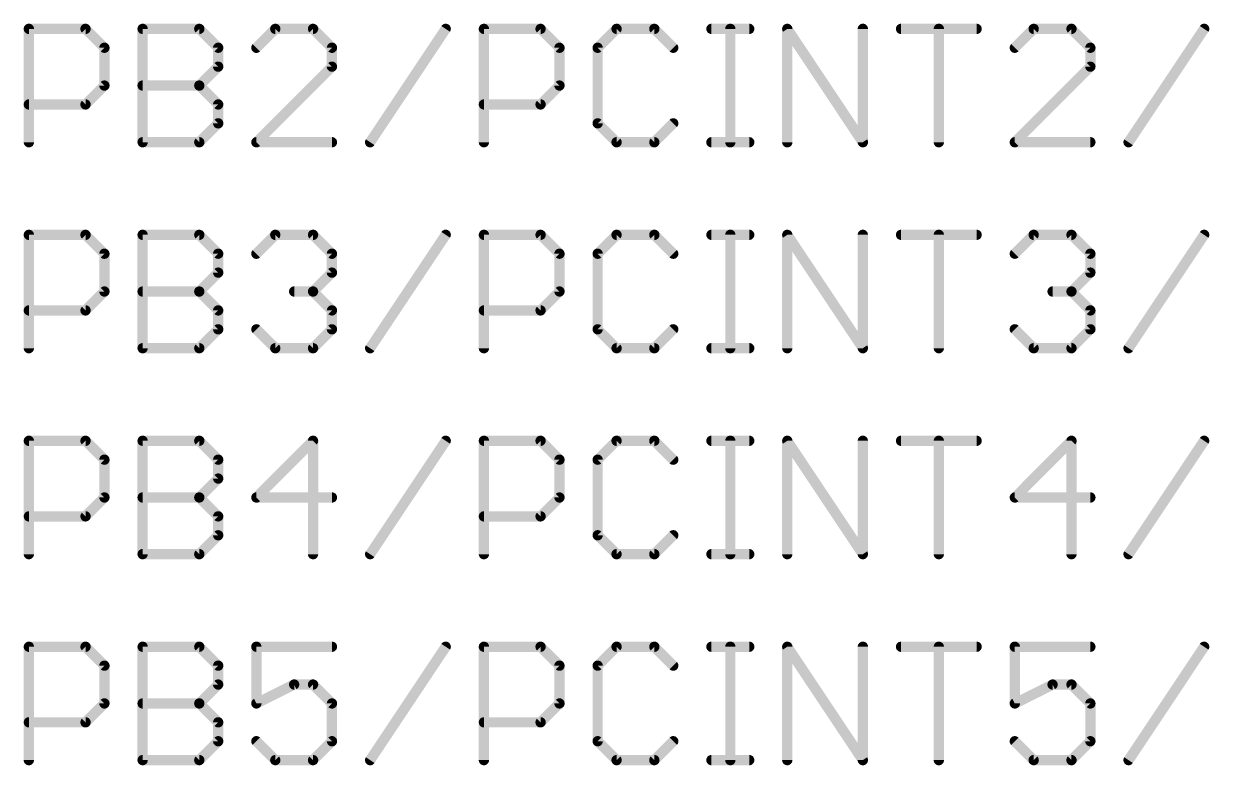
# Model space of a CAD drawing. Extents: x -18 to 94, y 13 to 106.
# Drawn here: x 53.14 to 67.76, y 52.58 to 61.72 of the extents above; entities that cross this region are included whole.
import ezdxf

# ---------------------------------------------------------------- set-up
doc = ezdxf.new("R2010")
doc.units = 0
doc.layers.add('95', color=251, linetype='CONTINUOUS')

msp = doc.modelspace()

# ---------------------------------------------------------------- linework, layer by layer
at = {"layer": '95', "const_width": 0.127}
for points in [[(53.2003, 60.2615), (53.2003, 61.6597)], [(53.2003, 61.6597), (53.8994, 61.6597)], [(53.8994, 61.6597), (54.1324, 61.4267)], [(54.6036, 60.2615), (54.6036, 61.6597)], [(54.6036, 61.6597), (55.3027, 61.6597)], [(55.3027, 61.6597), (55.5357, 61.4267)], [(56.2399, 61.6597), (56.0069, 61.4267)], [(56.706, 61.6597), (56.2399, 61.6597)], [(56.939, 61.4267), (56.706, 61.6597)], [(57.4101, 60.2615), (58.3423, 61.6597)], [(58.8134, 60.2615), (58.8134, 61.6597)], [(58.8134, 61.6597), (59.5125, 61.6597)], [(59.5125, 61.6597), (59.7455, 61.4267)], [(60.4497, 61.6597), (60.2167, 61.4267)], [(60.9158, 61.6597), (60.4497, 61.6597)], [(61.1488, 61.4267), (60.9158, 61.6597)], [(61.62, 61.6597), (62.086, 61.6597)], [(61.853, 60.2615), (61.853, 61.6597)], [(62.5555, 60.2615), (62.5555, 61.6597)], [(62.5555, 61.6597), (63.4876, 60.2615)], [(63.4876, 60.2615), (63.4876, 61.6597)], [(63.9588, 61.6597), (64.8909, 61.6597)], [(64.4248, 60.2615), (64.4248, 61.6597)], [(65.5951, 61.6597), (65.362, 61.4267)], [(66.0611, 61.6597), (65.5951, 61.6597)], [(66.2942, 61.4267), (66.0611, 61.6597)], [(66.7653, 60.2615), (67.6975, 61.6597)], [(54.1324, 61.4267), (54.1324, 60.9606)], [(55.5357, 61.4267), (55.5357, 61.1936)], [(56.939, 61.1936), (56.939, 61.4267)], [(59.7455, 61.4267), (59.7455, 60.9606)], [(60.2167, 61.4267), (60.2167, 60.4945)], [(66.2942, 61.1936), (66.2942, 61.4267)], [(55.5357, 61.1936), (55.3027, 60.9606)], [(56.0069, 60.2615), (56.939, 61.1936)], [(65.362, 60.2615), (66.2942, 61.1936)], [(54.1324, 60.9606), (53.8994, 60.7276)], [(54.6036, 60.9606), (55.3027, 60.9606)], [(55.3027, 60.9606), (55.5357, 60.7276)], [(59.7455, 60.9606), (59.5125, 60.7276)], [(53.8994, 60.7276), (53.2003, 60.7276)], [(55.5357, 60.7276), (55.5357, 60.4945)], [(59.5125, 60.7276), (58.8134, 60.7276)], [(55.5357, 60.4945), (55.3027, 60.2615)], [(60.2167, 60.4945), (60.4497, 60.2615)], [(60.9158, 60.2615), (61.1488, 60.4945)], [(55.3027, 60.2615), (54.6036, 60.2615)], [(56.939, 60.2615), (56.0069, 60.2615)], [(60.4497, 60.2615), (60.9158, 60.2615)], [(61.62, 60.2615), (62.086, 60.2615)], [(66.2942, 60.2615), (65.362, 60.2615)], [(53.2003, 57.7215), (53.2003, 59.1197)], [(53.2003, 59.1197), (53.8994, 59.1197)], [(53.8994, 59.1197), (54.1324, 58.8867)], [(54.6036, 57.7215), (54.6036, 59.1197)], [(54.6036, 59.1197), (55.3027, 59.1197)], [(55.3027, 59.1197), (55.5357, 58.8867)], [(56.0069, 58.8867), (56.2399, 59.1197)], [(56.2399, 59.1197), (56.706, 59.1197)], [(56.706, 59.1197), (56.939, 58.8867)], [(57.4101, 57.7215), (58.3423, 59.1197)], [(58.8134, 57.7215), (58.8134, 59.1197)], [(58.8134, 59.1197), (59.5125, 59.1197)], [(59.5125, 59.1197), (59.7455, 58.8867)], [(60.4497, 59.1197), (60.2167, 58.8867)], [(60.9158, 59.1197), (60.4497, 59.1197)], [(61.1488, 58.8867), (60.9158, 59.1197)], [(61.62, 59.1197), (62.086, 59.1197)], [(61.853, 57.7215), (61.853, 59.1197)], [(62.5555, 57.7215), (62.5555, 59.1197)], [(62.5555, 59.1197), (63.4876, 57.7215)], [(63.4876, 57.7215), (63.4876, 59.1197)], [(63.9588, 59.1197), (64.8909, 59.1197)], [(64.4248, 57.7215), (64.4248, 59.1197)], [(65.362, 58.8867), (65.5951, 59.1197)], [(65.5951, 59.1197), (66.0611, 59.1197)], [(66.0611, 59.1197), (66.2942, 58.8867)], [(66.7653, 57.7215), (67.6975, 59.1197)], [(54.1324, 58.8867), (54.1324, 58.4206)], [(55.5357, 58.8867), (55.5357, 58.6536)], [(56.939, 58.8867), (56.939, 58.6536)], [(59.7455, 58.8867), (59.7455, 58.4206)], [(60.2167, 58.8867), (60.2167, 57.9545)], [(66.2942, 58.8867), (66.2942, 58.6536)], [(55.5357, 58.6536), (55.3027, 58.4206)], [(56.939, 58.6536), (56.706, 58.4206)], [(66.2942, 58.6536), (66.0611, 58.4206)], [(54.1324, 58.4206), (53.8994, 58.1876)], [(54.6036, 58.4206), (55.3027, 58.4206)], [(55.3027, 58.4206), (55.5357, 58.1876)], [(56.706, 58.4206), (56.4729, 58.4206)], [(56.706, 58.4206), (56.939, 58.1876)], [(59.7455, 58.4206), (59.5125, 58.1876)], [(66.0611, 58.4206), (65.8281, 58.4206)], [(66.0611, 58.4206), (66.2942, 58.1876)], [(53.8994, 58.1876), (53.2003, 58.1876)], [(55.5357, 58.1876), (55.5357, 57.9545)], [(56.939, 58.1876), (56.939, 57.9545)], [(59.5125, 58.1876), (58.8134, 58.1876)], [(66.2942, 58.1876), (66.2942, 57.9545)], [(55.5357, 57.9545), (55.3027, 57.7215)], [(56.2399, 57.7215), (56.0069, 57.9545)], [(56.939, 57.9545), (56.706, 57.7215)], [(60.2167, 57.9545), (60.4497, 57.7215)], [(60.9158, 57.7215), (61.1488, 57.9545)], [(65.5951, 57.7215), (65.362, 57.9545)], [(66.2942, 57.9545), (66.0611, 57.7215)], [(55.3027, 57.7215), (54.6036, 57.7215)], [(56.706, 57.7215), (56.2399, 57.7215)], [(60.4497, 57.7215), (60.9158, 57.7215)], [(61.62, 57.7215), (62.086, 57.7215)], [(66.0611, 57.7215), (65.5951, 57.7215)], [(53.2003, 55.1815), (53.2003, 56.5797)], [(53.2003, 56.5797), (53.8994, 56.5797)], [(53.8994, 56.5797), (54.1324, 56.3467)], [(54.6036, 55.1815), (54.6036, 56.5797)], [(54.6036, 56.5797), (55.3027, 56.5797)], [(55.3027, 56.5797), (55.5357, 56.3467)], [(56.706, 56.5797), (56.0069, 55.8806)], [(56.706, 55.1815), (56.706, 56.5797)], [(57.4101, 55.1815), (58.3423, 56.5797)], [(58.8134, 55.1815), (58.8134, 56.5797)], [(58.8134, 56.5797), (59.5125, 56.5797)], [(59.5125, 56.5797), (59.7455, 56.3467)], [(60.4497, 56.5797), (60.2167, 56.3467)], [(60.9158, 56.5797), (60.4497, 56.5797)], [(61.1488, 56.3467), (60.9158, 56.5797)], [(61.62, 56.5797), (62.086, 56.5797)], [(61.853, 55.1815), (61.853, 56.5797)], [(62.5555, 55.1815), (62.5555, 56.5797)], [(62.5555, 56.5797), (63.4876, 55.1815)], [(63.4876, 55.1815), (63.4876, 56.5797)], [(63.9588, 56.5797), (64.8909, 56.5797)], [(64.4248, 55.1815), (64.4248, 56.5797)], [(66.0611, 56.5797), (65.362, 55.8806)], [(66.0611, 55.1815), (66.0611, 56.5797)], [(66.7653, 55.1815), (67.6975, 56.5797)], [(54.1324, 56.3467), (54.1324, 55.8806)], [(55.5357, 56.3467), (55.5357, 56.1136)], [(59.7455, 56.3467), (59.7455, 55.8806)], [(60.2167, 56.3467), (60.2167, 55.4145)], [(55.5357, 56.1136), (55.3027, 55.8806)], [(54.1324, 55.8806), (53.8994, 55.6476)], [(54.6036, 55.8806), (55.3027, 55.8806)], [(55.3027, 55.8806), (55.5357, 55.6476)], [(56.0069, 55.8806), (56.939, 55.8806)], [(59.7455, 55.8806), (59.5125, 55.6476)], [(65.362, 55.8806), (66.2942, 55.8806)], [(53.8994, 55.6476), (53.2003, 55.6476)], [(55.5357, 55.6476), (55.5357, 55.4145)], [(59.5125, 55.6476), (58.8134, 55.6476)], [(55.5357, 55.4145), (55.3027, 55.1815)], [(60.2167, 55.4145), (60.4497, 55.1815)], [(60.9158, 55.1815), (61.1488, 55.4145)], [(55.3027, 55.1815), (54.6036, 55.1815)], [(60.4497, 55.1815), (60.9158, 55.1815)], [(61.62, 55.1815), (62.086, 55.1815)], [(53.2003, 52.6415), (53.2003, 54.0397)], [(53.2003, 54.0397), (53.8994, 54.0397)], [(53.8994, 54.0397), (54.1324, 53.8067)], [(54.6036, 52.6415), (54.6036, 54.0397)], [(54.6036, 54.0397), (55.3027, 54.0397)], [(55.3027, 54.0397), (55.5357, 53.8067)], [(56.939, 54.0397), (56.0069, 54.0397)], [(56.0069, 54.0397), (56.0069, 53.3406)], [(57.4101, 52.6415), (58.3423, 54.0397)], [(58.8134, 52.6415), (58.8134, 54.0397)], [(58.8134, 54.0397), (59.5125, 54.0397)], [(59.5125, 54.0397), (59.7455, 53.8067)], [(60.4497, 54.0397), (60.2167, 53.8067)], [(60.9158, 54.0397), (60.4497, 54.0397)], [(61.1488, 53.8067), (60.9158, 54.0397)], [(61.62, 54.0397), (62.086, 54.0397)], [(61.853, 52.6415), (61.853, 54.0397)], [(62.5555, 52.6415), (62.5555, 54.0397)], [(62.5555, 54.0397), (63.4876, 52.6415)], [(63.4876, 52.6415), (63.4876, 54.0397)], [(63.9588, 54.0397), (64.8909, 54.0397)], [(64.4248, 52.6415), (64.4248, 54.0397)], [(66.2942, 54.0397), (65.362, 54.0397)], [(65.362, 54.0397), (65.362, 53.3406)], [(66.7653, 52.6415), (67.6975, 54.0397)], [(54.1324, 53.8067), (54.1324, 53.3406)], [(55.5357, 53.8067), (55.5357, 53.5736)], [(59.7455, 53.8067), (59.7455, 53.3406)], [(60.2167, 53.8067), (60.2167, 52.8745)], [(55.5357, 53.5736), (55.3027, 53.3406)], [(56.0069, 53.3406), (56.4729, 53.5736)], [(56.4729, 53.5736), (56.706, 53.5736)], [(56.706, 53.5736), (56.939, 53.3406)], [(65.362, 53.3406), (65.8281, 53.5736)], [(65.8281, 53.5736), (66.0611, 53.5736)], [(66.0611, 53.5736), (66.2942, 53.3406)], [(54.1324, 53.3406), (53.8994, 53.1076)], [(54.6036, 53.3406), (55.3027, 53.3406)], [(55.3027, 53.3406), (55.5357, 53.1076)], [(56.939, 53.3406), (56.939, 52.8745)], [(59.7455, 53.3406), (59.5125, 53.1076)], [(66.2942, 53.3406), (66.2942, 52.8745)], [(53.8994, 53.1076), (53.2003, 53.1076)], [(55.5357, 53.1076), (55.5357, 52.8745)], [(59.5125, 53.1076), (58.8134, 53.1076)], [(55.5357, 52.8745), (55.3027, 52.6415)], [(56.2399, 52.6415), (56.0069, 52.8745)], [(56.939, 52.8745), (56.706, 52.6415)], [(60.2167, 52.8745), (60.4497, 52.6415)], [(60.9158, 52.6415), (61.1488, 52.8745)], [(65.5951, 52.6415), (65.362, 52.8745)], [(66.2942, 52.8745), (66.0611, 52.6415)], [(55.3027, 52.6415), (54.6036, 52.6415)], [(56.706, 52.6415), (56.2399, 52.6415)], [(60.4497, 52.6415), (60.9158, 52.6415)], [(61.62, 52.6415), (62.086, 52.6415)], [(66.0611, 52.6415), (65.5951, 52.6415)]]:
    msp.add_lwpolyline(points, dxfattribs=at)
at = {"layer": '95', "const_width": 0.0635}
for points in [[(53.2321, 61.6597, 1), (53.1686, 61.6597)], [(53.2003, 61.6914, 1), (53.2003, 61.6279)], [(53.9218, 61.6821, 1), (53.8769, 61.6372)], [(53.8994, 61.6279, 1), (53.8994, 61.6914)], [(54.6353, 61.6597, 1), (54.5718, 61.6597)], [(54.6036, 61.6914, 1), (54.6036, 61.6279)], [(55.3251, 61.6821, 1), (55.2802, 61.6372)], [(55.3027, 61.6279, 1), (55.3027, 61.6914)], [(56.2399, 61.6914, 1), (56.2399, 61.6279)], [(56.2623, 61.6372, 1), (56.2174, 61.6821)], [(56.7284, 61.6821, 1), (56.6835, 61.6372)], [(56.706, 61.6279, 1), (56.706, 61.6914)], [(58.3687, 61.6421, 1), (58.3158, 61.6773)], [(58.8452, 61.6597, 1), (58.7817, 61.6597)], [(58.8134, 61.6914, 1), (58.8134, 61.6279)], [(59.535, 61.6821, 1), (59.4901, 61.6372)], [(59.5125, 61.6279, 1), (59.5125, 61.6914)], [(60.4497, 61.6914, 1), (60.4497, 61.6279)], [(60.4722, 61.6372, 1), (60.4273, 61.6821)], [(60.9382, 61.6821, 1), (60.8933, 61.6372)], [(60.9158, 61.6279, 1), (60.9158, 61.6914)], [(61.62, 61.6914, 1), (61.62, 61.6279)], [(61.8848, 61.6597, 1), (61.8212, 61.6597)], [(62.086, 61.6279, 1), (62.086, 61.6914)], [(62.5872, 61.6597, 1), (62.5237, 61.6597)], [(62.5819, 61.6773, 1), (62.5291, 61.6421)], [(63.5194, 61.6597, 1), (63.4559, 61.6597)], [(63.9588, 61.6914, 1), (63.9588, 61.6279)], [(64.4566, 61.6597, 1), (64.3931, 61.6597)], [(64.8909, 61.6279, 1), (64.8909, 61.6914)], [(65.5951, 61.6914, 1), (65.5951, 61.6279)], [(65.6175, 61.6372, 1), (65.5726, 61.6821)], [(66.0836, 61.6821, 1), (66.0387, 61.6372)], [(66.0611, 61.6279, 1), (66.0611, 61.6914)], [(67.7239, 61.6421, 1), (67.671, 61.6773)], [(54.1642, 61.4267, 1), (54.1007, 61.4267)], [(54.11, 61.4042, 1), (54.1549, 61.4491)], [(55.5675, 61.4267, 1), (55.504, 61.4267)], [(55.5133, 61.4042, 1), (55.5582, 61.4491)], [(55.9844, 61.4491, 1), (56.0293, 61.4042)], [(56.9707, 61.4267, 1), (56.9072, 61.4267)], [(56.9165, 61.4042, 1), (56.9614, 61.4491)], [(59.7773, 61.4267, 1), (59.7138, 61.4267)], [(59.7231, 61.4042, 1), (59.768, 61.4491)], [(60.2484, 61.4267, 1), (60.1849, 61.4267)], [(60.1942, 61.4491, 1), (60.2391, 61.4042)], [(61.1264, 61.4042, 1), (61.1713, 61.4491)], [(65.3396, 61.4491, 1), (65.3845, 61.4042)], [(66.3259, 61.4267, 1), (66.2624, 61.4267)], [(66.2717, 61.4042, 1), (66.3166, 61.4491)], [(55.504, 61.1936, 1), (55.5675, 61.1936)], [(55.5582, 61.1712, 1), (55.5133, 61.2161)], [(56.9072, 61.1936, 1), (56.9707, 61.1936)], [(56.9614, 61.1712, 1), (56.9165, 61.2161)], [(66.2624, 61.1936, 1), (66.3259, 61.1936)], [(66.3166, 61.1712, 1), (66.2717, 61.2161)], [(54.1007, 60.9606, 1), (54.1642, 60.9606)], [(54.1549, 60.9381, 1), (54.11, 60.983)], [(54.6036, 60.9923, 1), (54.6036, 60.9288)], [(55.3251, 60.983, 1), (55.2802, 60.9381)], [(55.2802, 60.983, 1), (55.3251, 60.9381)], [(55.3027, 60.9288, 1), (55.3027, 60.9923)], [(59.7138, 60.9606, 1), (59.7773, 60.9606)], [(59.768, 60.9381, 1), (59.7231, 60.983)], [(53.2003, 60.7593, 1), (53.2003, 60.6958)], [(53.8769, 60.75, 1), (53.9218, 60.7051)], [(53.8994, 60.6958, 1), (53.8994, 60.7593)], [(55.5675, 60.7276, 1), (55.504, 60.7276)], [(55.5133, 60.7051, 1), (55.5582, 60.75)], [(58.8134, 60.7593, 1), (58.8134, 60.6958)], [(59.4901, 60.75, 1), (59.535, 60.7051)], [(59.5125, 60.6958, 1), (59.5125, 60.7593)], [(55.5582, 60.4721, 1), (55.5133, 60.517)], [(60.2391, 60.517, 1), (60.1942, 60.4721)], [(61.1713, 60.4721, 1), (61.1264, 60.517)], [(55.504, 60.4945, 1), (55.5675, 60.4945)], [(60.1849, 60.4945, 1), (60.2484, 60.4945)], [(53.1686, 60.2615, 1), (53.2321, 60.2615)], [(54.5718, 60.2615, 1), (54.6353, 60.2615)], [(54.6036, 60.2933, 1), (54.6036, 60.2298)], [(55.2802, 60.284, 1), (55.3251, 60.239)], [(55.3027, 60.2298, 1), (55.3027, 60.2933)], [(55.9844, 60.284, 1), (56.0293, 60.239)], [(56.0069, 60.2933, 1), (56.0069, 60.2298)], [(56.939, 60.2298, 1), (56.939, 60.2933)], [(57.3837, 60.2791, 1), (57.4366, 60.2439)], [(58.7817, 60.2615, 1), (58.8452, 60.2615)], [(60.4497, 60.2933, 1), (60.4497, 60.2298)], [(60.4273, 60.239, 1), (60.4722, 60.284)], [(60.8933, 60.284, 1), (60.9382, 60.239)], [(60.9158, 60.2298, 1), (60.9158, 60.2933)], [(61.62, 60.2933, 1), (61.62, 60.2298)], [(61.8212, 60.2615, 1), (61.8848, 60.2615)], [(62.086, 60.2298, 1), (62.086, 60.2933)], [(62.5237, 60.2615, 1), (62.5872, 60.2615)], [(63.4559, 60.2615, 1), (63.5194, 60.2615)], [(63.4612, 60.2439, 1), (63.514, 60.2791)], [(64.3931, 60.2615, 1), (64.4566, 60.2615)], [(65.362, 60.2933, 1), (65.362, 60.2298)], [(65.3396, 60.284, 1), (65.3845, 60.239)], [(66.2942, 60.2298, 1), (66.2942, 60.2933)], [(66.7389, 60.2791, 1), (66.7917, 60.2439)], [(53.2321, 59.1197, 1), (53.1686, 59.1197)], [(53.2003, 59.1514, 1), (53.2003, 59.0879)], [(53.9218, 59.1421, 1), (53.8769, 59.0972)], [(53.8994, 59.0879, 1), (53.8994, 59.1514)], [(54.6353, 59.1197, 1), (54.5718, 59.1197)], [(54.6036, 59.1514, 1), (54.6036, 59.0879)], [(55.3251, 59.1421, 1), (55.2802, 59.0972)], [(55.3027, 59.0879, 1), (55.3027, 59.1514)], [(56.2399, 59.1514, 1), (56.2399, 59.0879)], [(56.2623, 59.0972, 1), (56.2174, 59.1421)], [(56.7284, 59.1421, 1), (56.6835, 59.0972)], [(56.706, 59.0879, 1), (56.706, 59.1514)], [(58.3687, 59.1021, 1), (58.3158, 59.1373)], [(58.8452, 59.1197, 1), (58.7817, 59.1197)], [(58.8134, 59.1514, 1), (58.8134, 59.0879)], [(59.535, 59.1421, 1), (59.4901, 59.0972)], [(59.5125, 59.0879, 1), (59.5125, 59.1514)], [(60.4497, 59.1514, 1), (60.4497, 59.0879)], [(60.4722, 59.0972, 1), (60.4273, 59.1421)], [(60.9382, 59.1421, 1), (60.8933, 59.0972)], [(60.9158, 59.0879, 1), (60.9158, 59.1514)], [(61.62, 59.1514, 1), (61.62, 59.0879)], [(61.8848, 59.1197, 1), (61.8212, 59.1197)], [(62.086, 59.0879, 1), (62.086, 59.1514)], [(62.5872, 59.1197, 1), (62.5237, 59.1197)], [(62.5819, 59.1373, 1), (62.5291, 59.1021)], [(63.5194, 59.1197, 1), (63.4559, 59.1197)], [(63.9588, 59.1514, 1), (63.9588, 59.0879)], [(64.4566, 59.1197, 1), (64.3931, 59.1197)], [(64.8909, 59.0879, 1), (64.8909, 59.1514)], [(65.5951, 59.1514, 1), (65.5951, 59.0879)], [(65.6175, 59.0972, 1), (65.5726, 59.1421)], [(66.0836, 59.1421, 1), (66.0387, 59.0972)], [(66.0611, 59.0879, 1), (66.0611, 59.1514)], [(67.7239, 59.1021, 1), (67.671, 59.1373)], [(54.1642, 58.8867, 1), (54.1007, 58.8867)], [(54.11, 58.8642, 1), (54.1549, 58.9091)], [(55.5675, 58.8867, 1), (55.504, 58.8867)], [(55.5133, 58.8642, 1), (55.5582, 58.9091)], [(55.9844, 58.9091, 1), (56.0293, 58.8642)], [(56.9707, 58.8867, 1), (56.9072, 58.8867)], [(56.9165, 58.8642, 1), (56.9614, 58.9091)], [(59.7773, 58.8867, 1), (59.7138, 58.8867)], [(59.7231, 58.8642, 1), (59.768, 58.9091)], [(60.2484, 58.8867, 1), (60.1849, 58.8867)], [(60.1942, 58.9091, 1), (60.2391, 58.8642)], [(61.1264, 58.8642, 1), (61.1713, 58.9091)], [(65.3396, 58.9091, 1), (65.3845, 58.8642)], [(66.3259, 58.8867, 1), (66.2624, 58.8867)], [(66.2717, 58.8642, 1), (66.3166, 58.9091)], [(55.504, 58.6536, 1), (55.5675, 58.6536)], [(55.5582, 58.6312, 1), (55.5133, 58.6761)], [(56.9072, 58.6536, 1), (56.9707, 58.6536)], [(56.9614, 58.6312, 1), (56.9165, 58.6761)], [(66.2624, 58.6536, 1), (66.3259, 58.6536)], [(66.3166, 58.6312, 1), (66.2717, 58.6761)], [(54.1007, 58.4206, 1), (54.1642, 58.4206)], [(54.1549, 58.3981, 1), (54.11, 58.443)], [(54.6036, 58.4523, 1), (54.6036, 58.3888)], [(55.3251, 58.443, 1), (55.2802, 58.3981)], [(55.2802, 58.443, 1), (55.3251, 58.3981)], [(55.3027, 58.3888, 1), (55.3027, 58.4523)], [(56.4729, 58.4523, 1), (56.4729, 58.3888)], [(56.7284, 58.443, 1), (56.6835, 58.3981)], [(56.6835, 58.443, 1), (56.7284, 58.3981)], [(56.706, 58.3888, 1), (56.706, 58.4523)], [(59.7138, 58.4206, 1), (59.7773, 58.4206)], [(59.768, 58.3981, 1), (59.7231, 58.443)], [(65.8281, 58.4523, 1), (65.8281, 58.3888)], [(66.0836, 58.443, 1), (66.0387, 58.3981)], [(66.0387, 58.443, 1), (66.0836, 58.3981)], [(66.0611, 58.3888, 1), (66.0611, 58.4523)], [(53.2003, 58.2193, 1), (53.2003, 58.1558)], [(53.8769, 58.21, 1), (53.9218, 58.1651)], [(53.8994, 58.1558, 1), (53.8994, 58.2193)], [(55.5675, 58.1876, 1), (55.504, 58.1876)], [(55.5133, 58.1651, 1), (55.5582, 58.21)], [(56.9707, 58.1876, 1), (56.9072, 58.1876)], [(56.9165, 58.1651, 1), (56.9614, 58.21)], [(58.8134, 58.2193, 1), (58.8134, 58.1558)], [(59.4901, 58.21, 1), (59.535, 58.1651)], [(59.5125, 58.1558, 1), (59.5125, 58.2193)], [(66.3259, 58.1876, 1), (66.2624, 58.1876)], [(66.2717, 58.1651, 1), (66.3166, 58.21)], [(55.504, 57.9545, 1), (55.5675, 57.9545)], [(55.5582, 57.9321, 1), (55.5133, 57.977)], [(56.0293, 57.977, 1), (55.9844, 57.9321)], [(56.9072, 57.9545, 1), (56.9707, 57.9545)], [(56.9614, 57.9321, 1), (56.9165, 57.977)], [(60.1849, 57.9545, 1), (60.2484, 57.9545)], [(60.2391, 57.977, 1), (60.1942, 57.9321)], [(61.1713, 57.9321, 1), (61.1264, 57.977)], [(65.3845, 57.977, 1), (65.3396, 57.9321)], [(66.2624, 57.9545, 1), (66.3259, 57.9545)], [(66.3166, 57.9321, 1), (66.2717, 57.977)], [(54.6036, 57.7533, 1), (54.6036, 57.6898)], [(55.2802, 57.744, 1), (55.3251, 57.699)], [(55.3027, 57.6898, 1), (55.3027, 57.7533)], [(56.2399, 57.7533, 1), (56.2399, 57.6898)], [(56.2174, 57.699, 1), (56.2623, 57.744)], [(56.6835, 57.744, 1), (56.7284, 57.699)], [(56.706, 57.6898, 1), (56.706, 57.7533)], [(57.3837, 57.7391, 1), (57.4366, 57.7039)], [(60.4497, 57.7533, 1), (60.4497, 57.6898)], [(60.4273, 57.699, 1), (60.4722, 57.744)], [(60.8933, 57.744, 1), (60.9382, 57.699)], [(60.9158, 57.6898, 1), (60.9158, 57.7533)], [(61.62, 57.7533, 1), (61.62, 57.6898)], [(62.086, 57.6898, 1), (62.086, 57.7533)], [(63.4612, 57.7039, 1), (63.514, 57.7391)], [(65.5951, 57.7533, 1), (65.5951, 57.6898)], [(65.5726, 57.699, 1), (65.6175, 57.744)], [(66.0387, 57.744, 1), (66.0836, 57.699)], [(66.0611, 57.6898, 1), (66.0611, 57.7533)], [(66.7389, 57.7391, 1), (66.7917, 57.7039)], [(53.1686, 57.7215, 1), (53.2321, 57.7215)], [(54.5718, 57.7215, 1), (54.6353, 57.7215)], [(58.7817, 57.7215, 1), (58.8452, 57.7215)], [(61.8212, 57.7215, 1), (61.8848, 57.7215)], [(62.5237, 57.7215, 1), (62.5872, 57.7215)], [(63.4559, 57.7215, 1), (63.5194, 57.7215)], [(64.3931, 57.7215, 1), (64.4566, 57.7215)], [(53.2321, 56.5797, 1), (53.1686, 56.5797)], [(53.2003, 56.6114, 1), (53.2003, 56.5479)], [(53.9218, 56.6021, 1), (53.8769, 56.5572)], [(53.8994, 56.5479, 1), (53.8994, 56.6114)], [(54.6353, 56.5797, 1), (54.5718, 56.5797)], [(54.6036, 56.6114, 1), (54.6036, 56.5479)], [(55.3251, 56.6021, 1), (55.2802, 56.5572)], [(55.3027, 56.5479, 1), (55.3027, 56.6114)], [(56.7377, 56.5797, 1), (56.6742, 56.5797)], [(56.7284, 56.5572, 1), (56.6835, 56.6021)], [(58.3687, 56.5621, 1), (58.3158, 56.5973)], [(58.8452, 56.5797, 1), (58.7817, 56.5797)], [(58.8134, 56.6114, 1), (58.8134, 56.5479)], [(59.535, 56.6021, 1), (59.4901, 56.5572)], [(59.5125, 56.5479, 1), (59.5125, 56.6114)], [(60.4497, 56.6114, 1), (60.4497, 56.5479)], [(60.4722, 56.5572, 1), (60.4273, 56.6021)], [(60.9382, 56.6021, 1), (60.8933, 56.5572)], [(60.9158, 56.5479, 1), (60.9158, 56.6114)], [(61.62, 56.6114, 1), (61.62, 56.5479)], [(61.8848, 56.5797, 1), (61.8212, 56.5797)], [(62.086, 56.5479, 1), (62.086, 56.6114)], [(62.5872, 56.5797, 1), (62.5237, 56.5797)], [(62.5819, 56.5973, 1), (62.5291, 56.5621)], [(63.5194, 56.5797, 1), (63.4559, 56.5797)], [(63.9588, 56.6114, 1), (63.9588, 56.5479)], [(64.4566, 56.5797, 1), (64.3931, 56.5797)], [(64.8909, 56.5479, 1), (64.8909, 56.6114)], [(66.0929, 56.5797, 1), (66.0294, 56.5797)], [(66.0836, 56.5572, 1), (66.0387, 56.6021)], [(67.7239, 56.5621, 1), (67.671, 56.5973)], [(54.1642, 56.3467, 1), (54.1007, 56.3467)], [(54.11, 56.3242, 1), (54.1549, 56.3691)], [(55.5675, 56.3467, 1), (55.504, 56.3467)], [(55.5133, 56.3242, 1), (55.5582, 56.3691)], [(59.7773, 56.3467, 1), (59.7138, 56.3467)], [(59.7231, 56.3242, 1), (59.768, 56.3691)], [(60.2484, 56.3467, 1), (60.1849, 56.3467)], [(60.1942, 56.3691, 1), (60.2391, 56.3242)], [(61.1264, 56.3242, 1), (61.1713, 56.3691)], [(55.5582, 56.0912, 1), (55.5133, 56.1361)], [(55.504, 56.1136, 1), (55.5675, 56.1136)], [(54.1007, 55.8806, 1), (54.1642, 55.8806)], [(54.1549, 55.8581, 1), (54.11, 55.903)], [(54.6036, 55.9123, 1), (54.6036, 55.8488)], [(55.3251, 55.903, 1), (55.2802, 55.8581)], [(55.2802, 55.903, 1), (55.3251, 55.8581)], [(55.3027, 55.8488, 1), (55.3027, 55.9123)], [(56.0069, 55.9123, 1), (56.0069, 55.8488)], [(55.9844, 55.903, 1), (56.0293, 55.8581)], [(56.939, 55.8488, 1), (56.939, 55.9123)], [(59.7138, 55.8806, 1), (59.7773, 55.8806)], [(59.768, 55.8581, 1), (59.7231, 55.903)], [(65.362, 55.9123, 1), (65.362, 55.8488)], [(65.3396, 55.903, 1), (65.3845, 55.8581)], [(66.2942, 55.8488, 1), (66.2942, 55.9123)], [(53.2003, 55.6793, 1), (53.2003, 55.6158)], [(53.8769, 55.67, 1), (53.9218, 55.6251)], [(53.8994, 55.6158, 1), (53.8994, 55.6793)], [(55.5675, 55.6476, 1), (55.504, 55.6476)], [(55.5133, 55.6251, 1), (55.5582, 55.67)], [(58.8134, 55.6793, 1), (58.8134, 55.6158)], [(59.4901, 55.67, 1), (59.535, 55.6251)], [(59.5125, 55.6158, 1), (59.5125, 55.6793)], [(55.504, 55.4145, 1), (55.5675, 55.4145)], [(55.5582, 55.3921, 1), (55.5133, 55.437)], [(60.1849, 55.4145, 1), (60.2484, 55.4145)], [(60.2391, 55.437, 1), (60.1942, 55.3921)], [(61.1713, 55.3921, 1), (61.1264, 55.437)], [(53.1686, 55.1815, 1), (53.2321, 55.1815)], [(54.5718, 55.1815, 1), (54.6353, 55.1815)], [(54.6036, 55.2133, 1), (54.6036, 55.1497)], [(55.2802, 55.204, 1), (55.3251, 55.159)], [(55.3027, 55.1497, 1), (55.3027, 55.2133)], [(56.6742, 55.1815, 1), (56.7377, 55.1815)], [(57.3837, 55.1991, 1), (57.4366, 55.1639)], [(58.7817, 55.1815, 1), (58.8452, 55.1815)], [(60.4497, 55.2133, 1), (60.4497, 55.1497)], [(60.4273, 55.159, 1), (60.4722, 55.204)], [(60.8933, 55.204, 1), (60.9382, 55.159)], [(60.9158, 55.1497, 1), (60.9158, 55.2133)], [(61.62, 55.2133, 1), (61.62, 55.1497)], [(61.8212, 55.1815, 1), (61.8848, 55.1815)], [(62.086, 55.1497, 1), (62.086, 55.2133)], [(62.5237, 55.1815, 1), (62.5872, 55.1815)], [(63.4559, 55.1815, 1), (63.5194, 55.1815)], [(63.4612, 55.1639, 1), (63.514, 55.1991)], [(64.3931, 55.1815, 1), (64.4566, 55.1815)], [(66.0294, 55.1815, 1), (66.0929, 55.1815)], [(66.7389, 55.1991, 1), (66.7917, 55.1639)], [(53.2321, 54.0397, 1), (53.1686, 54.0397)], [(53.2003, 54.0714, 1), (53.2003, 54.0079)], [(53.9218, 54.0621, 1), (53.8769, 54.0172)], [(53.8994, 54.0079, 1), (53.8994, 54.0714)], [(54.6353, 54.0397, 1), (54.5718, 54.0397)], [(54.6036, 54.0714, 1), (54.6036, 54.0079)], [(55.3251, 54.0621, 1), (55.2802, 54.0172)], [(55.3027, 54.0079, 1), (55.3027, 54.0714)], [(56.0386, 54.0397, 1), (55.9751, 54.0397)], [(56.0069, 54.0714, 1), (56.0069, 54.0079)], [(56.939, 54.0079, 1), (56.939, 54.0714)], [(58.3687, 54.0221, 1), (58.3158, 54.0573)], [(58.8452, 54.0397, 1), (58.7817, 54.0397)], [(58.8134, 54.0714, 1), (58.8134, 54.0079)], [(59.535, 54.0621, 1), (59.4901, 54.0172)], [(59.5125, 54.0079, 1), (59.5125, 54.0714)], [(60.4497, 54.0714, 1), (60.4497, 54.0079)], [(60.4722, 54.0172, 1), (60.4273, 54.0621)], [(60.9382, 54.0621, 1), (60.8933, 54.0172)], [(60.9158, 54.0079, 1), (60.9158, 54.0714)], [(61.62, 54.0714, 1), (61.62, 54.0079)], [(61.8848, 54.0397, 1), (61.8212, 54.0397)], [(62.086, 54.0079, 1), (62.086, 54.0714)], [(62.5872, 54.0397, 1), (62.5237, 54.0397)], [(62.5819, 54.0573, 1), (62.5291, 54.0221)], [(63.5194, 54.0397, 1), (63.4559, 54.0397)], [(63.9588, 54.0714, 1), (63.9588, 54.0079)], [(64.4566, 54.0397, 1), (64.3931, 54.0397)], [(64.8909, 54.0079, 1), (64.8909, 54.0714)], [(65.3938, 54.0397, 1), (65.3303, 54.0397)], [(65.362, 54.0714, 1), (65.362, 54.0079)], [(66.2942, 54.0079, 1), (66.2942, 54.0714)], [(67.7239, 54.0221, 1), (67.671, 54.0573)], [(54.1642, 53.8067, 1), (54.1007, 53.8067)], [(54.11, 53.7842, 1), (54.1549, 53.8291)], [(55.5675, 53.8067, 1), (55.504, 53.8067)], [(55.5133, 53.7842, 1), (55.5582, 53.8291)], [(59.7773, 53.8067, 1), (59.7138, 53.8067)], [(59.7231, 53.7842, 1), (59.768, 53.8291)], [(60.2484, 53.8067, 1), (60.1849, 53.8067)], [(60.1942, 53.8291, 1), (60.2391, 53.7842)], [(61.1264, 53.7842, 1), (61.1713, 53.8291)], [(55.504, 53.5736, 1), (55.5675, 53.5736)], [(55.5582, 53.5512, 1), (55.5133, 53.5961)], [(56.4729, 53.6054, 1), (56.4729, 53.5419)], [(56.4871, 53.5452, 1), (56.4587, 53.602)], [(56.7284, 53.5961, 1), (56.6835, 53.5512)], [(56.706, 53.5419, 1), (56.706, 53.6054)], [(65.8281, 53.6054, 1), (65.8281, 53.5419)], [(65.8423, 53.5452, 1), (65.8139, 53.602)], [(66.0836, 53.5961, 1), (66.0387, 53.5512)], [(66.0611, 53.5419, 1), (66.0611, 53.6054)], [(54.1549, 53.3181, 1), (54.11, 53.363)], [(54.6036, 53.3723, 1), (54.6036, 53.3088)], [(55.3251, 53.363, 1), (55.2802, 53.3181)], [(55.2802, 53.363, 1), (55.3251, 53.3181)], [(55.3027, 53.3088, 1), (55.3027, 53.3723)], [(55.9927, 53.369, 1), (56.0211, 53.3122)], [(56.9707, 53.3406, 1), (56.9072, 53.3406)], [(56.9165, 53.3181, 1), (56.9614, 53.363)], [(59.768, 53.3181, 1), (59.7231, 53.363)], [(65.3478, 53.369, 1), (65.3762, 53.3122)], [(66.3259, 53.3406, 1), (66.2624, 53.3406)], [(66.2717, 53.3181, 1), (66.3166, 53.363)], [(54.1007, 53.3406, 1), (54.1642, 53.3406)], [(55.9751, 53.3406, 1), (56.0386, 53.3406)], [(59.7138, 53.3406, 1), (59.7773, 53.3406)], [(65.3303, 53.3406, 1), (65.3938, 53.3406)], [(53.2003, 53.1393, 1), (53.2003, 53.0758)], [(53.8769, 53.13, 1), (53.9218, 53.0851)], [(53.8994, 53.0758, 1), (53.8994, 53.1393)], [(55.5675, 53.1076, 1), (55.504, 53.1076)], [(55.5133, 53.0851, 1), (55.5582, 53.13)], [(58.8134, 53.1393, 1), (58.8134, 53.0758)], [(59.4901, 53.13, 1), (59.535, 53.0851)], [(59.5125, 53.0758, 1), (59.5125, 53.1393)], [(55.504, 52.8745, 1), (55.5675, 52.8745)], [(55.5582, 52.8521, 1), (55.5133, 52.897)], [(56.0293, 52.897, 1), (55.9844, 52.8521)], [(56.9072, 52.8745, 1), (56.9707, 52.8745)], [(56.9614, 52.8521, 1), (56.9165, 52.897)], [(60.1849, 52.8745, 1), (60.2484, 52.8745)], [(60.2391, 52.897, 1), (60.1942, 52.8521)], [(61.1713, 52.8521, 1), (61.1264, 52.897)], [(65.3845, 52.897, 1), (65.3396, 52.8521)], [(66.2624, 52.8745, 1), (66.3259, 52.8745)], [(66.3166, 52.8521, 1), (66.2717, 52.897)], [(53.1686, 52.6415, 1), (53.2321, 52.6415)], [(54.6036, 52.6733, 1), (54.6036, 52.6097)], [(54.5718, 52.6415, 1), (54.6353, 52.6415)], [(55.2802, 52.664, 1), (55.3251, 52.619)], [(55.3027, 52.6097, 1), (55.3027, 52.6733)], [(56.2399, 52.6733, 1), (56.2399, 52.6097)], [(56.2174, 52.619, 1), (56.2623, 52.664)], [(56.6835, 52.664, 1), (56.7284, 52.619)], [(56.706, 52.6097, 1), (56.706, 52.6733)], [(57.3837, 52.6591, 1), (57.4366, 52.6239)], [(58.7817, 52.6415, 1), (58.8452, 52.6415)], [(60.4497, 52.6733, 1), (60.4497, 52.6097)], [(60.4273, 52.619, 1), (60.4722, 52.664)], [(60.8933, 52.664, 1), (60.9382, 52.619)], [(60.9158, 52.6097, 1), (60.9158, 52.6733)], [(61.62, 52.6733, 1), (61.62, 52.6097)], [(61.8212, 52.6415, 1), (61.8848, 52.6415)], [(62.086, 52.6097, 1), (62.086, 52.6733)], [(62.5237, 52.6415, 1), (62.5872, 52.6415)], [(63.4559, 52.6415, 1), (63.5194, 52.6415)], [(63.4612, 52.6239, 1), (63.514, 52.6591)], [(64.3931, 52.6415, 1), (64.4566, 52.6415)], [(65.5951, 52.6733, 1), (65.5951, 52.6097)], [(65.5726, 52.619, 1), (65.6175, 52.664)], [(66.0387, 52.664, 1), (66.0836, 52.619)], [(66.0611, 52.6097, 1), (66.0611, 52.6733)], [(66.7389, 52.6591, 1), (66.7917, 52.6239)]]:
    msp.add_lwpolyline(points, format="xyb", dxfattribs=at)

doc.saveas('drawing.dxf')
